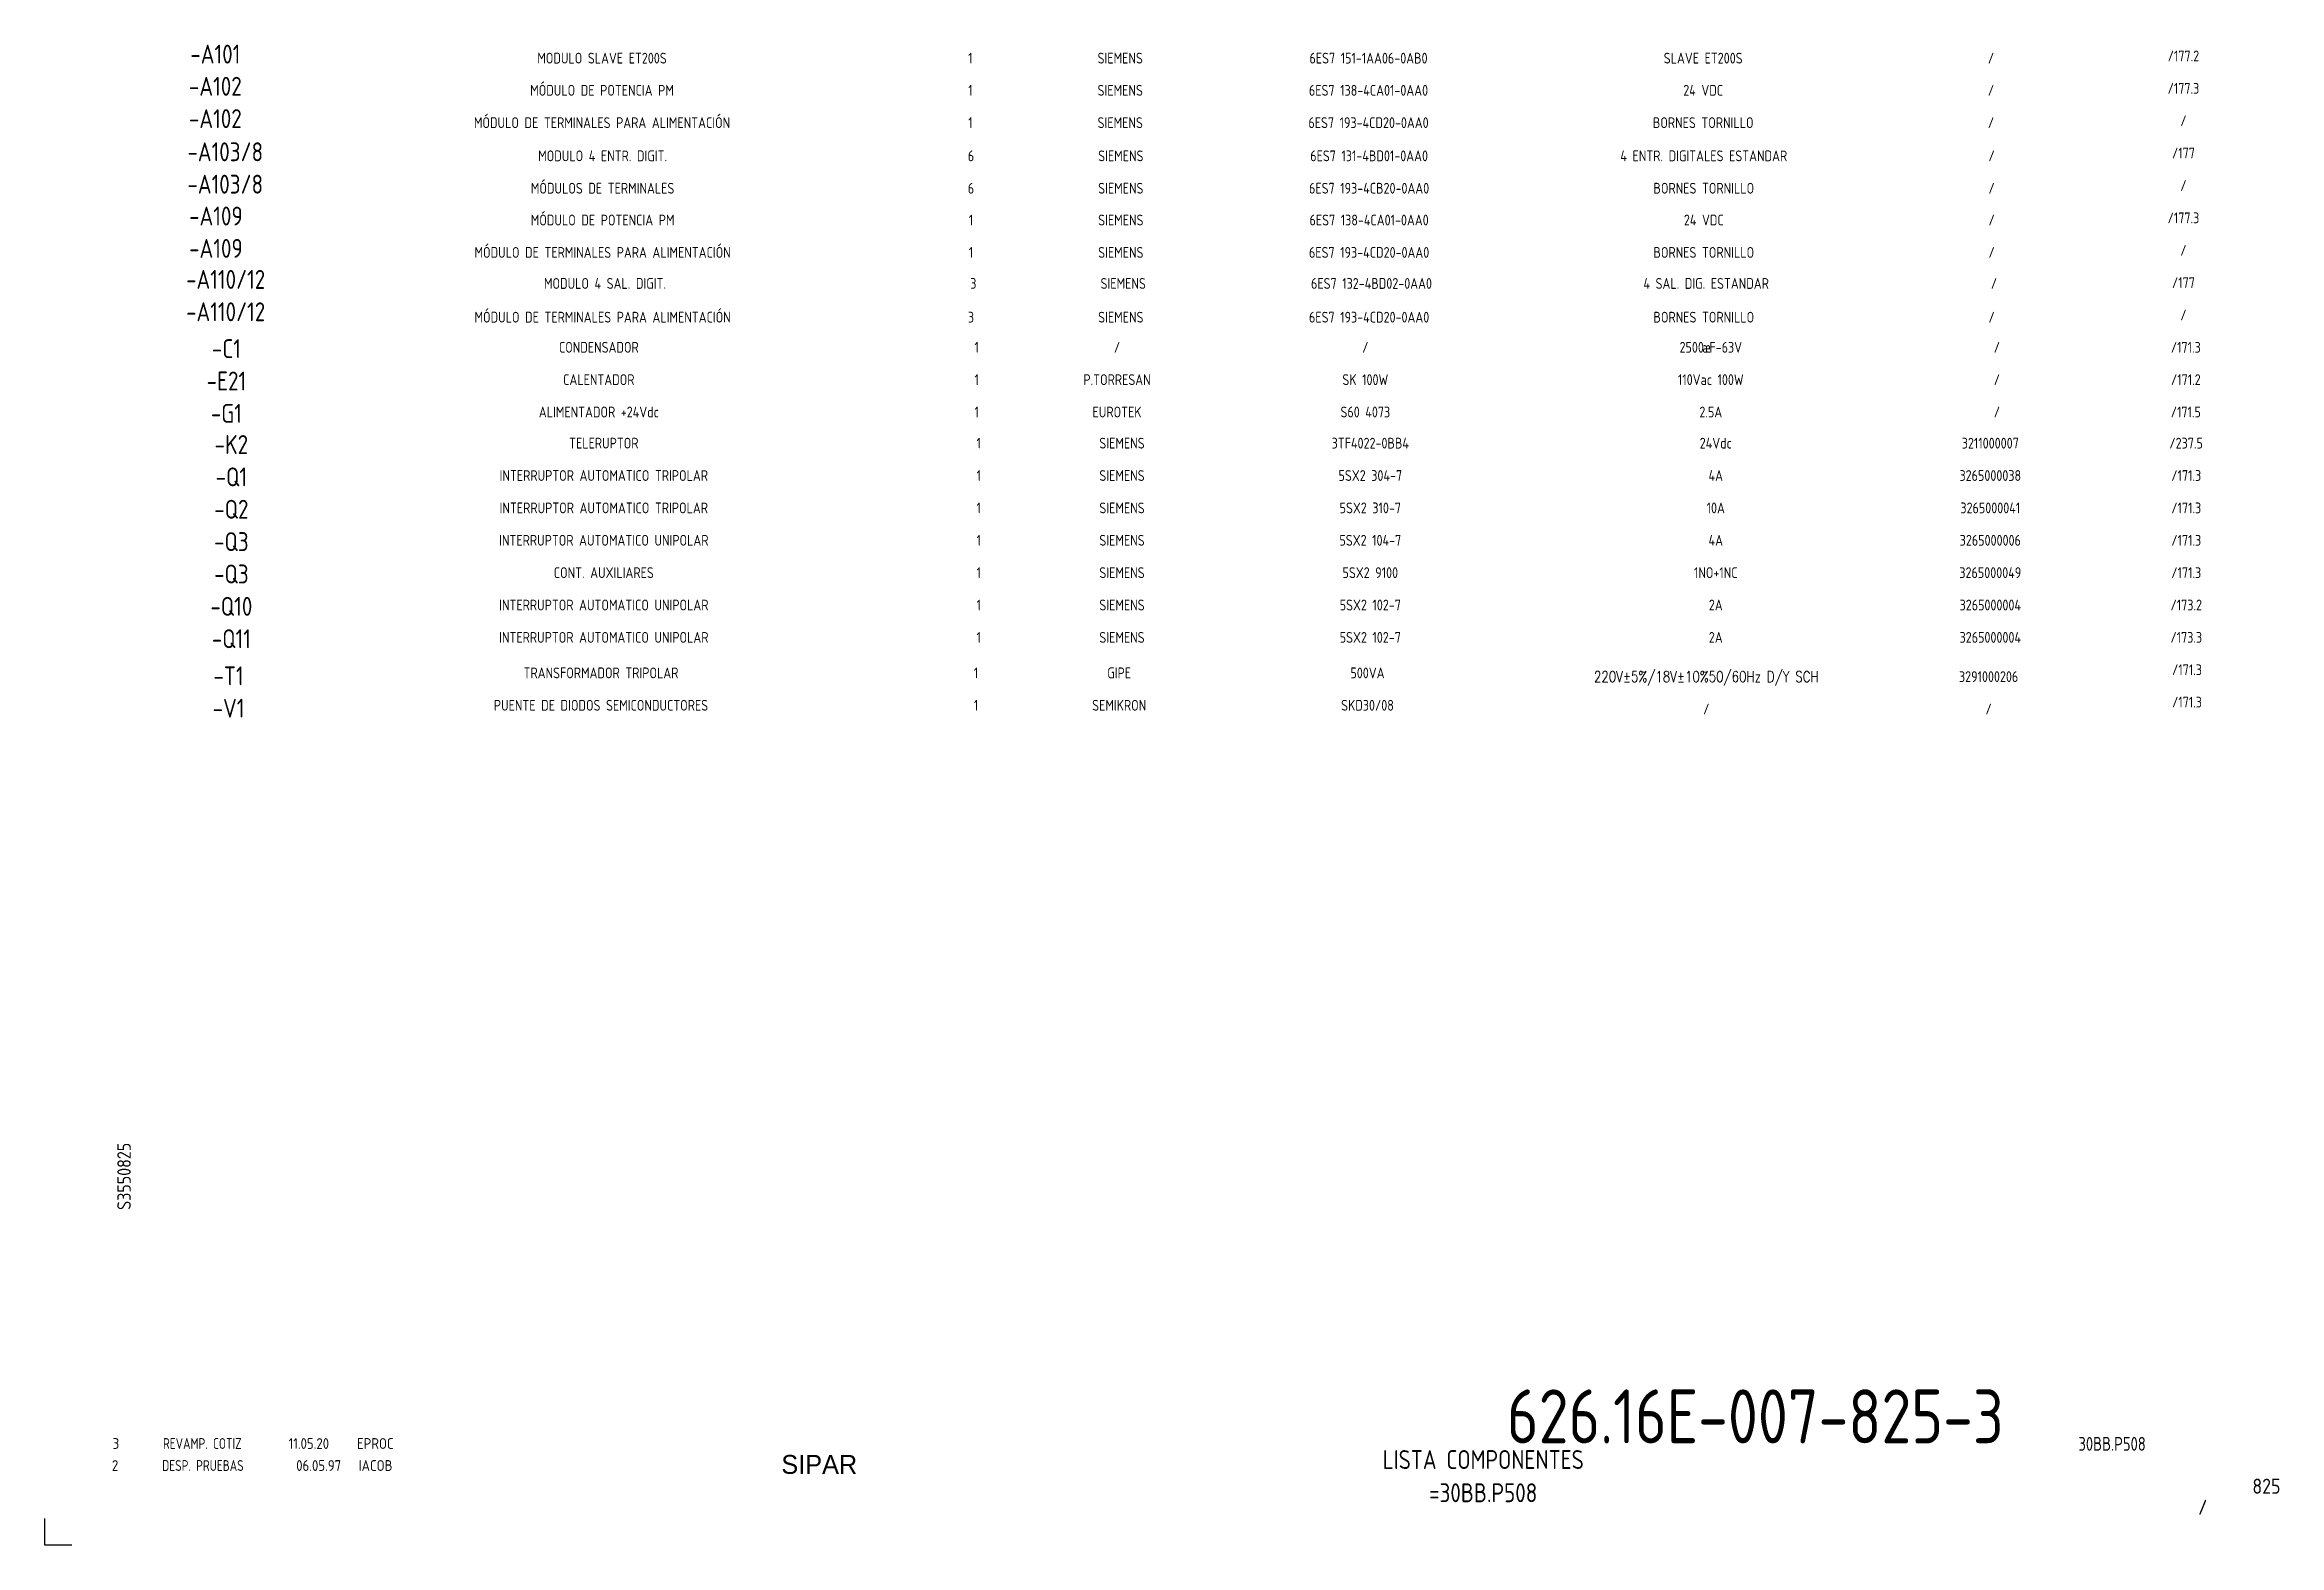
# Model space of a CAD drawing. Extents: x 0 to 414, y 0 to 278.
import ezdxf
from ezdxf.enums import TextEntityAlignment as Align

# ---------------------------------------------------------------- set-up
doc = ezdxf.new("R2010")
doc.units = 0
doc.header["$LTSCALE"] = 6
doc.header["$MEASUREMENT"] = 0
doc.layers.get('0').update_dxf_attribs({"linetype": 'CONTINUOUS'})
doc.layers.add('CART', color=7, linetype='CONTINUOUS')
doc.styles.add('DIN', font='DIN', dxfattribs={"width": 0.85})
doc.styles.add('ROMANS', font='ROMANS.SHX')
doc.styles.add('S8', font='SIMPLEX', dxfattribs={"width": 0.8})
doc.styles.add('X', font='UNIV.SHX', dxfattribs={"height": 3.5})

# ---------------------------------------------------------------- blocks, each defined once
blk = doc.blocks.new('REV2')
at = {"color": 3, "style": 'DIN'}
for s, width, p in [('2', 0.9, (12.45, 13.79)), ('DESP. PRUEBAS', 0.8, (21.76, 13.79)), ('06.05.97', 0.9, (46.59, 13.79)), ('IACOB', 0.9, (58.16, 13.79))]:
    blk.add_text(s, height=2, dxfattribs=dict(at, width=width)).set_placement(p)

msp = doc.modelspace()

# ---------------------------------------------------------------- linework, layer by layer
at = {"color": 7}
msp.add_lwpolyline([(5, 0), (0, 0), (0, 5)], dxfattribs=at)

# ---------------------------------------------------------------- block references
at = {"linetype": 'Continuous'}
msp.add_blockref('REV2', (0, 0), dxfattribs=at)

# ---------------------------------------------------------------- texts
at = {"color": 3, "style": 'DIN', "width": 0.85}
for s, p in [('-A101', (31.61, 274.64)), ('-A102', (31.61, 268.68)), ('-A102', (31.61, 262.68)), ('-A103/8', (33.45, 256.53)), ('-A103/8', (33.45, 250.53)), ('-A109', (31.72, 244.63)), ('-A109', (31.72, 238.63)), ('-A110/12', (33.52, 232.88)), ('-A110/12', (33.52, 226.88)), ('-C1', (33.66, 220.05)), ('-E21', (33.66, 214.05)), ('-G1', (33.66, 208.05)), ('-K2', (34.58, 202.28)), ('-Q1', (34.58, 196.28)), ('-Q2', (34.58, 190.28)), ('-Q3', (34.58, 184.28)), ('-Q3', (34.58, 178.28)), ('-Q10', (34.58, 172.28)), ('-Q11', (34.58, 166.28)), ('-T1', (34.06, 159.4)), ('-V1', (34.06, 153.4))]:
    msp.add_text(s, height=3.5, dxfattribs=at).set_placement(p, align=Align.CENTER)
for s, style, width, p in [('MODULO SLAVE ET200S', 'DIN', 0.85, (103.25, 274.64)), ('1', 'DIN', 0.85, (171.49, 274.64)), ('SIEMENS', 'DIN', 0.85, (199.25, 274.64)), ('6ES7 151-1AA06-0AB0', 'DIN', 0.85, (245.25, 274.64)), ('SLAVE ET200S', 'DIN', 0.85, (307.25, 274.64)), ('/', 'DIN', 0.85, (360.57, 274.64)), ('/177.2', 'DIN', 0.85, (396.22, 275.04)), ('MÓDULO DE POTENCIA PM', 'DIN', 0.85, (103.25, 268.68)), ('1', 'DIN', 0.85, (171.49, 268.68)), ('SIEMENS', 'DIN', 0.85, (199.25, 268.68)), ('6ES7 138-4CA01-0AA0', 'DIN', 0.85, (245.25, 268.68)), ('24 VDC', 'DIN', 0.85, (307.25, 268.68)), ('/', 'DIN', 0.85, (360.57, 268.68)), ('/177.3', 'DIN', 0.85, (396.22, 269.04)), ('MÓDULO DE TERMINALES PARA ALIMENTACIÓN', 'DIN', 0.85, (103.25, 262.68)), ('/', 'DIN', 0.85, (396.22, 263.04)), ('1', 'DIN', 0.85, (171.49, 262.68)), ('SIEMENS', 'DIN', 0.85, (199.25, 262.68)), ('6ES7 193-4CD20-0AA0', 'DIN', 0.85, (245.25, 262.68)), ('BORNES TORNILLO', 'DIN', 0.85, (307.25, 262.68)), ('/', 'DIN', 0.85, (360.57, 262.68)), ('MODULO 4 ENTR. DIGIT.', 'DIN', 0.85, (103.36, 256.53)), ('6', 'DIN', 0.85, (171.6, 256.53)), ('SIEMENS', 'DIN', 0.85, (199.36, 256.53)), ('6ES7 131-4BD01-0AA0', 'DIN', 0.85, (245.36, 256.53)), ('4 ENTR. DIGITALES ESTANDAR', 'DIN', 0.85, (307.36, 256.53)), ('/', 'DIN', 0.85, (360.68, 256.53)), ('/177', 'DIN', 0.85, (396.22, 257.04)), ('MÓDULOS DE TERMINALES', 'DIN', 0.85, (103.36, 250.53)), ('6', 'DIN', 0.85, (171.6, 250.53)), ('SIEMENS', 'DIN', 0.85, (199.36, 250.53)), ('6ES7 193-4CB20-0AA0', 'DIN', 0.85, (245.36, 250.53)), ('BORNES TORNILLO', 'DIN', 0.85, (307.36, 250.53)), ('/', 'DIN', 0.85, (360.68, 250.53)), ('/', 'DIN', 0.85, (396.22, 251.04)), ('MÓDULO DE POTENCIA PM', 'DIN', 0.85, (103.36, 244.63)), ('1', 'DIN', 0.85, (171.6, 244.63)), ('SIEMENS', 'DIN', 0.85, (199.36, 244.63)), ('6ES7 138-4CA01-0AA0', 'DIN', 0.85, (245.36, 244.63)), ('24 VDC', 'DIN', 0.85, (307.36, 244.63)), ('/', 'DIN', 0.85, (360.68, 244.63)), ('/177.3', 'DIN', 0.85, (396.22, 245.04)), ('MÓDULO DE TERMINALES PARA ALIMENTACIÓN', 'DIN', 0.85, (103.36, 238.63)), ('1', 'DIN', 0.85, (171.6, 238.63)), ('SIEMENS', 'DIN', 0.85, (199.36, 238.63)), ('6ES7 193-4CD20-0AA0', 'DIN', 0.85, (245.36, 238.63)), ('BORNES TORNILLO', 'DIN', 0.85, (307.36, 238.63)), ('/', 'DIN', 0.85, (360.68, 238.63)), ('/', 'DIN', 0.85, (396.22, 239.04)), ('MODULO 4 SAL. DIGIT.', 'DIN', 0.85, (103.8, 232.88)), ('3', 'DIN', 0.85, (172.04, 232.88)), ('SIEMENS', 'DIN', 0.85, (199.8, 232.88)), ('6ES7 132-4BD02-0AA0', 'DIN', 0.85, (245.8, 232.88)), ('4 SAL. DIG. ESTANDAR', 'DIN', 0.85, (307.8, 232.88)), ('/', 'DIN', 0.85, (361.12, 232.88)), ('/177', 'DIN', 0.85, (396.22, 233.04)), ('MÓDULO DE TERMINALES PARA ALIMENTACIÓN', 'DIN', 0.85, (103.36, 226.63)), ('3', 'DIN', 0.85, (171.6, 226.63)), ('SIEMENS', 'DIN', 0.85, (199.36, 226.63)), ('6ES7 193-4CD20-0AA0', 'DIN', 0.85, (245.36, 226.63)), ('BORNES TORNILLO', 'DIN', 0.85, (307.36, 226.63)), ('/', 'DIN', 0.85, (360.68, 226.63)), ('/', 'DIN', 0.85, (396.22, 227.04)), ('CONDENSADOR', 'DIN', 0.85, (102.66, 221.05)), ('1', 'DIN', 0.85, (172.66, 221.05)), ('/', 'DIN', 0.85, (198.66, 221.05)), ('/', 'DIN', 0.85, (244.66, 221.05)), ('2500 F-63V', 'DIN', 0.85, (308.66, 221.05)), ('%%230', 'ROMANS', 0.85, (307.9, 221.05)), ('/', 'DIN', 0.85, (361.66, 221.05)), ('/171.3', 'DIN', 0.85, (396.66, 221.05)), ('CALENTADOR', 'DIN', 0.85, (102.66, 215.05)), ('1', 'DIN', 0.85, (172.66, 215.05)), ('P.TORRESAN', 'DIN', 0.85, (198.66, 215.05)), ('SK 100W', 'DIN', 0.85, (244.66, 215.05)), ('110Vac 100W', 'DIN', 0.85, (308.66, 215.05)), ('/', 'DIN', 0.85, (361.66, 215.05)), ('/171.2', 'DIN', 0.85, (396.66, 215.05)), ('ALIMENTADOR +24Vdc', 'DIN', 0.85, (102.66, 209.05)), ('1', 'DIN', 0.85, (172.66, 209.05)), ('EUROTEK', 'DIN', 0.85, (198.66, 209.05)), ('S60 4073', 'DIN', 0.85, (244.66, 209.05)), ('2.5A', 'DIN', 0.85, (308.66, 209.05)), ('/', 'DIN', 0.85, (361.66, 209.05)), ('/171.5', 'DIN', 0.85, (396.66, 209.05)), ('TELERUPTOR', 'DIN', 0.85, (103.58, 203.28)), ('1', 'DIN', 0.85, (173.05, 203.28)), ('SIEMENS', 'DIN', 0.85, (199.58, 203.28)), ('3TF4022-0BB4', 'DIN', 0.85, (245.58, 203.28)), ('24Vdc', 'DIN', 0.85, (309.58, 203.28)), ('3211000007', 'DIN', 0.85, (360.44, 203.28)), ('/237.5', 'DIN', 0.85, (396.71, 203.28)), ('INTERRUPTOR AUTOMATICO TRIPOLAR', 'DIN', 0.85, (103.58, 197.28)), ('1', 'DIN', 0.85, (173.05, 197.28)), ('SIEMENS', 'DIN', 0.85, (199.58, 197.28)), ('5SX2 304-7', 'DIN', 0.85, (245.58, 197.28)), ('4A', 'DIN', 0.85, (309.58, 197.28)), ('3265000038', 'DIN', 0.85, (360.44, 197.28)), ('/171.3', 'DIN', 0.85, (396.74, 197.28)), ('INTERRUPTOR AUTOMATICO TRIPOLAR', 'DIN', 0.85, (103.58, 191.28)), ('1', 'DIN', 0.85, (173.05, 191.28)), ('SIEMENS', 'DIN', 0.85, (199.58, 191.28)), ('5SX2 310-7', 'DIN', 0.85, (245.58, 191.28)), ('10A', 'DIN', 0.85, (309.58, 191.28)), ('3265000041', 'DIN', 0.85, (360.44, 191.28)), ('/171.3', 'DIN', 0.85, (396.74, 191.28)), ('INTERRUPTOR AUTOMATICO UNIPOLAR', 'DIN', 0.85, (103.58, 185.28)), ('1', 'DIN', 0.85, (173.05, 185.28)), ('SIEMENS', 'DIN', 0.85, (199.58, 185.28)), ('5SX2 104-7', 'DIN', 0.85, (245.58, 185.28)), ('4A', 'DIN', 0.85, (309.58, 185.28)), ('3265000006', 'DIN', 0.85, (360.44, 185.28)), ('/171.3', 'DIN', 0.85, (396.74, 185.28)), ('CONT. AUXILIARES', 'DIN', 0.85, (103.58, 179.28)), ('1', 'DIN', 0.85, (173.05, 179.28)), ('SIEMENS', 'DIN', 0.85, (199.58, 179.28)), ('5SX2 9100', 'DIN', 0.85, (245.58, 179.28)), ('1NO+1NC', 'DIN', 0.85, (309.58, 179.28)), ('3265000049', 'DIN', 0.85, (360.44, 179.28)), ('/171.3', 'DIN', 0.85, (396.74, 179.28)), ('INTERRUPTOR AUTOMATICO UNIPOLAR', 'DIN', 0.85, (103.58, 173.28)), ('1', 'DIN', 0.85, (173.05, 173.28)), ('SIEMENS', 'DIN', 0.85, (199.58, 173.28)), ('5SX2 102-7', 'DIN', 0.85, (245.58, 173.28)), ('2A', 'DIN', 0.85, (309.58, 173.28)), ('3265000004', 'DIN', 0.85, (360.44, 173.28)), ('/173.2', 'DIN', 0.85, (396.74, 173.28)), ('INTERRUPTOR AUTOMATICO UNIPOLAR', 'DIN', 0.85, (103.58, 167.28)), ('1', 'DIN', 0.85, (173.05, 167.28)), ('SIEMENS', 'DIN', 0.85, (199.58, 167.28)), ('5SX2 102-7', 'DIN', 0.85, (245.58, 167.28)), ('2A', 'DIN', 0.85, (309.58, 167.28)), ('3265000004', 'DIN', 0.85, (360.44, 167.28)), ('/173.3', 'DIN', 0.85, (396.74, 167.28)), ('TRANSFORMADOR TRIPOLAR', 'DIN', 0.85, (103.06, 160.7)), ('1', 'DIN', 0.85, (172.54, 160.7)), ('GIPE', 'DIN', 0.85, (199.06, 160.7)), ('500VA', 'DIN', 0.85, (245.06, 160.7)), ('220V%%P5%/18V%%P10%50/60Hz D/Y SCH', 'S8', 0.8, (307.83, 160.01)), ('3291000206', 'DIN', 0.85, (360.13, 160.01)), ('/171.3', 'DIN', 0.85, (396.88, 161.28)), ('PUENTE DE DIODOS SEMICONDUCTORES', 'DIN', 0.85, (103.06, 154.7)), ('1', 'DIN', 0.85, (172.54, 154.7)), ('SEMIKRON', 'DIN', 0.85, (199.06, 154.7)), ('SKD30/08', 'DIN', 0.85, (245.06, 154.7)), ('/', 'DIN', 0.85, (307.83, 154.01)), ('/', 'DIN', 0.85, (360.13, 154.01)), ('/171.3', 'DIN', 0.85, (396.88, 155.28))]:
    msp.add_text(s, height=2, dxfattribs=dict(style=style, width=width)).set_placement(p, align=Align.CENTER)
at = {"color": 3, "style": 'DIN'}
for s, width, p in [('3', 0.9, (12.6, 17.87)), ('REVAMP. COTIZ', 0.8, (21.91, 17.87)), ('11.05.20', 0.9, (45.18, 17.87)), ('EPROC', 0.9, (57.86, 17.87))]:
    msp.add_text(s, height=2, dxfattribs=dict(at, width=width)).set_placement(p)
at = {"color": 2, "style": 'DIN', "width": 0.85}
for s, p in [('LISTA COMPONENTES', (266.5, 15.9)), ('=30BB.P508', (266.5, 9.75))]:
    msp.add_text(s, height=3.5, dxfattribs=at).set_placement(p, align=Align.MIDDLE)
at = {"color": 3, "style": 'DIN', "width": 0.8}
msp.add_text('30BB.P508', height=2.56, dxfattribs=at).set_placement((389.24, 17.53), align=Align.RIGHT)
at = {"color": 2, "insert": (270.89, 28.9), "char_height": 10, "width": 111.0411, "attachment_point": 1, "style": 'DIN'}
msp.add_mtext('626.16E-007-825-3', dxfattribs=at)
at = {"layer": 'CART', "color": 3, "style": 'DIN', "width": 0.9, "flags": 1}
msp.add_attdef('S3550825', text='', height=2.5, rotation=90, dxfattribs=at).set_placement((15.95, 68.38), align=Align.CENTER)
at = {"layer": 'CART', "color": 6, "style": 'X', "flags": 1}
msp.add_attdef('SIPAR', text='', height=3.5, dxfattribs=at).set_placement((143.5, 15), align=Align.MIDDLE)
at = {"layer": 'CART', "color": 7, "style": 'DIN', "width": 0.9, "flags": 1}
msp.add_attdef('/', (398.93, 5.65), '', height=2.8, dxfattribs=at)
at = {"layer": 'CART', "color": 2, "style": 'DIN', "width": 0.9, "flags": 1}
msp.add_attdef('825', text='', height=2.8, dxfattribs=at).set_placement((414.2, 9.56), align=Align.RIGHT)

doc.saveas('drawing.dxf')
